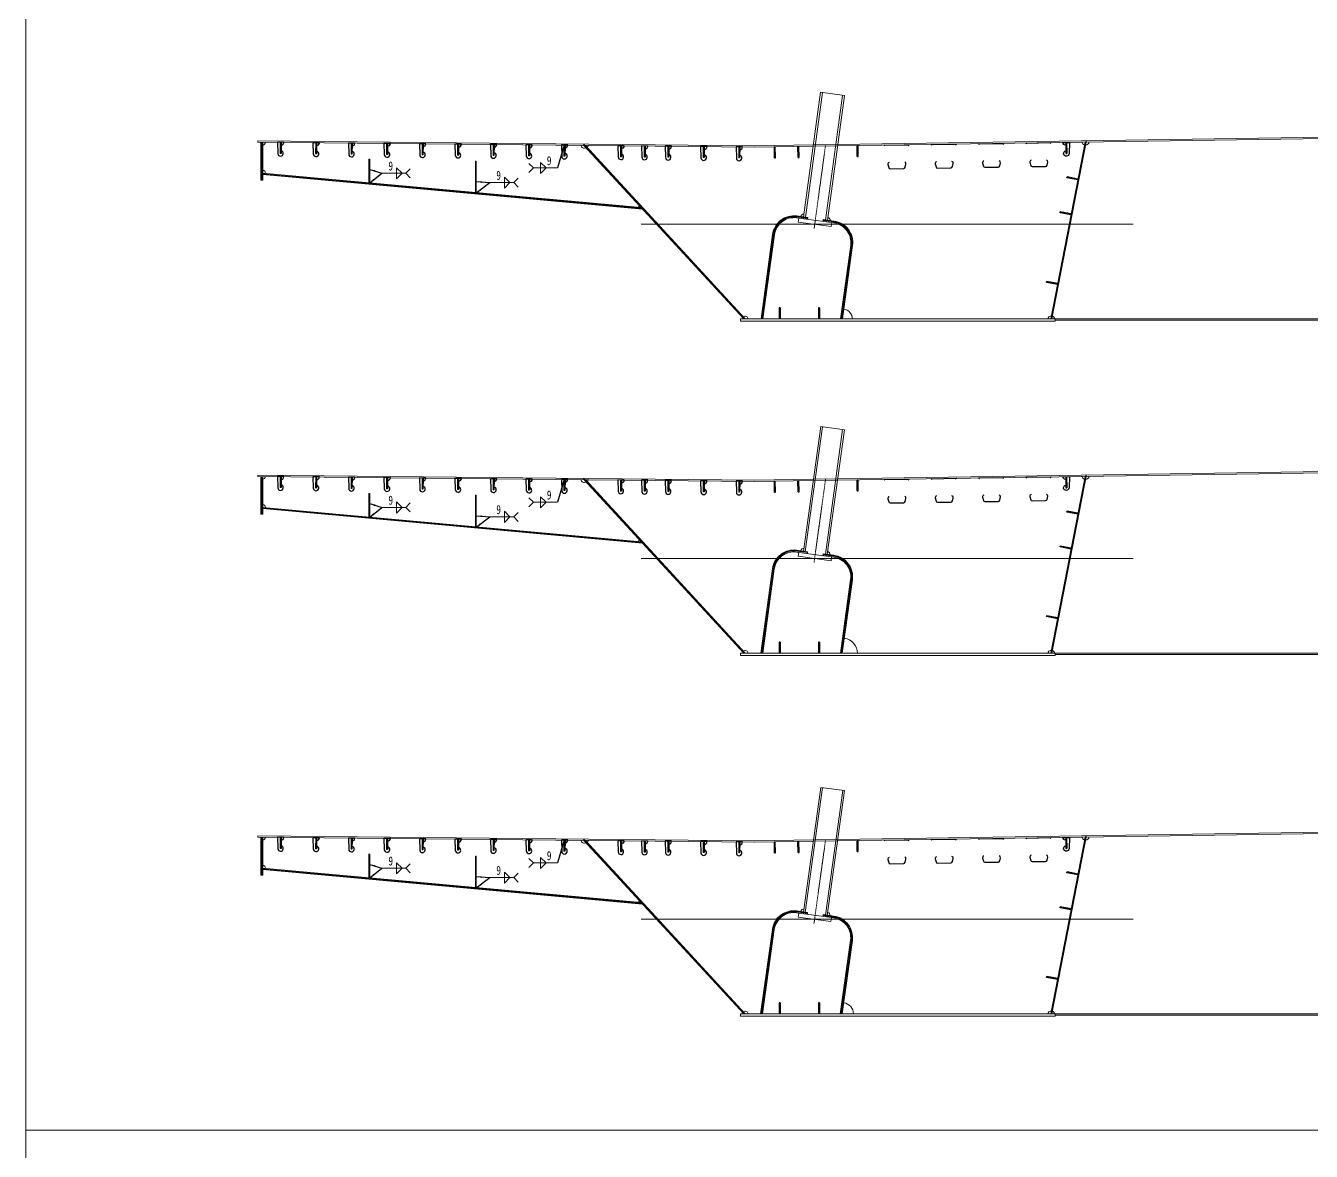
# Model space of a CAD drawing. Header units: millimetres. Extents: x 44597 to 300567, y -113054 to 73044.
# Drawn here: x 117247 to 133548, y 25829 to 40097 of the extents above; entities that cross this region are included whole.
import ezdxf
from ezdxf.enums import TextEntityAlignment as Align

# ---------------------------------------------------------------- set-up
doc = ezdxf.new("R2010")
doc.units = ezdxf.units.MM
doc.linetypes.add('CENTER2', pattern=[28.575, 19.05, -3.175, 3.175, -3.175])
doc.layers.get('Defpoints').update_dxf_attribs({"color": 8})
for name, color, linetype, lineweight in [('Dim', 4, 'Continuous', 15), ('中心线', 2, 'CENTER2', 15), ('细实线', 4, 'Continuous', 15), ('钢板粗线', 1, 'Continuous', 25), ('钢板细线', 6, 'Continuous', 15)]:
    doc.layers.add(name, color=color, linetype=linetype, lineweight=lineweight)
doc.layers.add('Text', color=4, linetype='Continuous')
doc.styles.add('111', font='', dxfattribs={"width": 0.7})
doc.styles.add('SMEDI', font='', dxfattribs={"width": 0.75})
doc.styles.get("Standard").update_dxf_attribs({"font": ''})
doc.styles.get('111').set_extended_font_data('仿宋_GB2312')
doc.styles.get('SMEDI').set_extended_font_data('仿宋_GB2312')
doc.styles.get('Standard').set_extended_font_data('仿宋_GB2312')
doc.dimstyles.new('200', dxfattribs={"dimscale": 0, "dimtxt": 2.5, "dimasz": 1, "dimexe": 1, "dimexo": 1, "dimgap": 0.6, "dimtad": 1, "dimdec": 0, "dimdsep": 46, "dimtxsty": '111', "dimblk": 'OBLIQUE', "dimcen": 0, "dimclrd": 4, "dimclre": 4, "dimclrt": 4, "dimadec": 1, "dimazin": 2, "dimtfac": 1, "dimtdec": 0, "dimtix": 1, "dimtmove": 2, "dimatfit": 3, "dimfxl": 4, "dimfxlon": 1, "dimtolj": 1, "dimlwd": -1, "dimlwe": -1, "dimarcsym": 0})
doc.dimstyles.new('MSteel_1.0_1.0', dxfattribs={"dimtxt": 3, "dimasz": 1.2, "dimexe": 1, "dimexo": 1, "dimgap": 1, "dimtad": 3, "dimtoh": 1, "dimdec": 0, "dimzin": 0, "dimdsep": 46, "dimtxsty": 'Standard', "dimblk": 'ARCHTICK', "dimcen": 0.09, "dimclrd": 3, "dimclre": 3, "dimadec": 0, "dimazin": 0, "dimtfac": 1, "dimtdec": 4, "dimtofl": 0, "dimtmove": 0, "dimatfit": 3, "dimfxl": 1, "dimtolj": 1, "dimtzin": 0, "dimarcsym": 0})

# ---------------------------------------------------------------- blocks, each defined once
blk = doc.blocks.new('U型肋1')
at = {"layer": 'Defpoints'}
blk.add_line((-160, 0), (160, 0), dxfattribs=at)
at = {"layer": '钢板粗线', "color": 6}
for p, q in [((148, -10), (160, 0)), ((-148, -10), (-160, 0))]:
    blk.add_line(p, q, dxfattribs=at)
blk.add_lwpolyline([(-99, -220, 0.414266), (-114, -245), (-104, -285, 0.348876), (-85, -300), (85, -300, 0.348876), (104, -285), (114, -245, 0.414091), (99, -220, 0.414091)], format="xyb", dxfattribs=at)
blk = doc.blocks.new('12-140加劲 有过焊孔')
at = {"layer": 'Defpoints'}
blk.add_line((0, 0), (0, 140), dxfattribs=at)
at = {"layer": '钢板粗线', "color": 7}
for p, q in [((-6, 0), (-6, 140)), ((-6, 140), (6, 140)), ((6, 0), (6, 140)), ((41, 0), (35, 141)), ((-41, 0), (41, 0))]:
    blk.add_line(p, q, dxfattribs=at)
for centre, start, end in [((0, 140), 2.441, 260.1291), ((-6, 0), 90, 180)]:
    blk.add_arc(centre, 35, start, end, dxfattribs=at)
blk = doc.blocks.new('14-160加劲 无过焊孔')
at = {"layer": 'Defpoints'}
blk.add_line((38609, 32077), (38609, 32217), dxfattribs=at)
at = {"layer": '钢板粗线', "color": 7}
for p, q in [((38603, 32077), (38603, 32217)), ((38603, 32217), (38615, 32217)), ((38615, 32077), (38615, 32217)), ((38603, 32077), (38615, 32077))]:
    blk.add_line(p, q, dxfattribs=at)
blk = doc.blocks.new('_ArchTick')
at = {"color": 0, "linetype": 'ByBlock', "const_width": 0.15}
blk.add_lwpolyline([(-0.5, -0.5), (0.5, 0.5)], dxfattribs=at)
blk = doc.blocks.new('角焊缝1')
at = {"layer": 'Dim'}
blk.add_line((-3101.17, 370.22), (-3106.48, 370.22), dxfattribs=at)
blk.add_lwpolyline([(-3107.48, 369.22), (-3106.48, 370.22), (-3107.48, 371.22)], dxfattribs=at)
blk.add_lwpolyline([(-3104.91, 371.45), (-3104.91, 368.99), (-3103.68, 370.22)], close=True, dxfattribs=at)
blk = doc.blocks.new('角焊缝2')
at = {"layer": 'Dim'}
blk.add_line((-3138.01, 370.22), (-3132.7, 370.22), dxfattribs=at)
blk.add_lwpolyline([(-3134.75, 371.45), (-3134.75, 368.99), (-3133.52, 370.22)], close=True, dxfattribs=at)
blk.add_lwpolyline([(-3131.7, 369.22), (-3132.7, 370.22), (-3131.7, 371.22)], dxfattribs=at)
blk = doc.blocks.new('12-140加劲 无过焊孔')
at = {"layer": 'Defpoints'}
blk.add_line((38947, 32077), (38947, 32217), dxfattribs=at)
at = {"layer": '钢板粗线', "color": 7}
for p, q in [((38941, 32077), (38941, 32217)), ((38941, 32217), (38953, 32217)), ((38953, 32077), (38953, 32217)), ((38941, 32077), (38953, 32077))]:
    blk.add_line(p, q, dxfattribs=at)
blk = doc.blocks.new('_Oblique')
at = {"color": 0, "linetype": 'ByBlock', "lineweight": -2}
blk.add_line((-0.5, -0.5), (0.5, 0.5), dxfattribs=at)
blk = doc.blocks.new('*D617')
at = {"layer": 'Defpoints', "color": 0, "transparency": 16777216}
for p in [(127732, 37313), (126311, 36380), (127604, 36380), (127712, 36444), (130301, 36380)]:
    blk.add_point(p, dxfattribs=at)
at = {"layer": '细实线', "color": 4, "transparency": 16777216}
blk.add_arc((127604, 36380), 125, 0, 82.2184, dxfattribs=at)
for p, rotation in [((127621, 36504), 172.2183600000006), ((127729, 36380), 270)]:
    blk.add_blockref('_Oblique', p, dxfattribs=dict(at, rotation=rotation))
at = {"layer": '细实线', "color": 4, "transparency": 16777216, "insert": (127700, 36463), "char_height": 2.5, "attachment_point": 5, "rotation": 311.1092, "style": '111'}
blk.add_mtext('\\A1;82.2%%d', dxfattribs=at)
blk = doc.blocks.new('*D618')
at = {"layer": 'Defpoints', "color": 0, "transparency": 16777216}
for p in [(127730, 33075), (126311, 32143), (127601, 32143), (127767, 32238), (130301, 32143)]:
    blk.add_point(p, dxfattribs=at)
at = {"layer": '细实线', "color": 4, "transparency": 16777216}
blk.add_arc((127601, 32143), 191, 0, 82.1287, dxfattribs=at)
for p, rotation in [((127627, 32333), 172.128730000003), ((127792, 32143), 270)]:
    blk.add_blockref('_Oblique', p, dxfattribs=dict(at, rotation=rotation))
at = {"layer": '细实线', "color": 4, "transparency": 16777216, "insert": (127747, 32270), "char_height": 2.5, "attachment_point": 5, "rotation": 311.0644, "style": '111'}
blk.add_mtext('\\A1;82.1%%d', dxfattribs=at)
blk = doc.blocks.new('*D619')
at = {"layer": 'Defpoints', "color": 0, "transparency": 16777216}
for p in [(127729, 28501), (126311, 27570), (127600, 27570), (127713, 27657), (130301, 27570)]:
    blk.add_point(p, dxfattribs=at)
at = {"layer": '细实线', "color": 4, "transparency": 16777216}
blk.add_arc((127600, 27570), 143, 0, 82.1005, dxfattribs=at)
for p, rotation in [((127620, 27711), 172.1005199999969), ((127743, 27570), 270)]:
    blk.add_blockref('_Oblique', p, dxfattribs=dict(at, rotation=rotation))
at = {"layer": '细实线', "color": 4, "transparency": 16777216, "insert": (127709, 27665), "char_height": 2.5, "attachment_point": 5, "rotation": 311.0503, "style": '111'}
blk.add_mtext('\\A1;82.1%%d', dxfattribs=at)

msp = doc.modelspace()

# ---------------------------------------------------------------- linework, layer by layer
at = {"layer": 'Defpoints'}
for p, q in [((130689.9, 38637.6), (130251.1, 36380.1)), ((120239.9, 38621.2), (120239.9, 38141.2)), ((124319.6, 38596.3), (126361.1, 36380.1)), ((121604.6, 38105.3), (121604.6, 38405.3)), ((122954.6, 37982.3), (122954.6, 38382.3)), ((120239.9, 38221.6), (125059.7, 37782.6)), ((126729.2, 37449.7), (126583, 36380.1)), ((127720, 37314.3), (127592.3, 36380.1)), ((130689.9, 34400.5), (130251.1, 32143)), ((120239.9, 34384.1), (120239.9, 33904.1)), ((124319.6, 34359.3), (126361.1, 32143)), ((121604.6, 33868.2), (121604.6, 34168.2)), ((122954.6, 33745.3), (122954.6, 34145.3)), ((120239.9, 33984.5), (125059.7, 33545.5)), ((126727.4, 33213.4), (126579.4, 32143)), ((127717.9, 33076.5), (127588.9, 32143)), ((120239.9, 29811.1), (120239.9, 29331.1)), ((124319.6, 29786.2), (126361.1, 27570)), ((130689.9, 29827.5), (130251.1, 27570)), ((121604.6, 29295.2), (121604.6, 29595.2)), ((122954.6, 29172.2), (122954.6, 29572.2)), ((120239.9, 29411.4), (125059.7, 28972.4)), ((126726.8, 28640.6), (126578.2, 27570)), ((127717.3, 28503.1), (127587.8, 27570))]:
    msp.add_line(p, q, dxfattribs=at)
for points in [[(127161.9, 37654.9), (127024.2, 37673.8, 0.4142136), (126729.2, 37449.7)], [(127720, 37314.3, 0.4142136), (127495.8, 37609.3), (127358.1, 37628.1)], [(127160.5, 33418), (127022.8, 33437.1, 0.4142136), (126727.4, 33213.4)], [(127717.9, 33076.5, 0.4142136), (127494.3, 33371.9), (127356.6, 33390.9)], [(127160, 28845), (127022.3, 28864.1, 0.4142136), (126726.8, 28640.6)], [(127717.3, 28503.1, 0.4142136), (127493.8, 28798.7), (127356.1, 28817.8)]]:
    msp.add_lwpolyline(points, format="xyb", dxfattribs=at)
at = {"layer": 'Dim', "color": 8}
for p, q in [((127541.4, 38574.4), (127233.1, 38569.8)), ((127235.2, 38585.8), (127543.5, 38590.4)), ((127541.4, 34337.3), (127233.1, 34332.7)), ((127235.2, 34348.7), (127543.5, 34353.4)), ((127541.4, 29764.2), (127233.1, 29759.6)), ((127235.2, 29775.6), (127543.5, 29780.3))]:
    msp.add_line(p, q, dxfattribs=at)
at = {"layer": '中心线', "ltscale": 0.6}
for p, q in [((127244.6, 37528.3), (127389.4, 38588.1)), ((127242.9, 33291.4), (127389.4, 34351)), ((127242.4, 28718.4), (127389.4, 29778))]:
    msp.add_line(p, q, dxfattribs=at)
at = {"layer": '细实线'}
for points in [[(117246.8, 48265.2), (143766.2, 48265.2), (143766.2, 26098.2), (117246.8, 26098.2)], [(117246.8, 26098.2), (143766.2, 26098.2), (143766.2, -373), (117246.8, -373)]]:
    msp.add_lwpolyline(points, close=True, dxfattribs=at)
at = {"layer": '钢板细线'}
for p, q in [((127110.1, 37670.9), (127326.3, 39252.8)), ((127133.9, 37667.6), (127350.1, 39249.5)), ((127628.5, 39211.5), (127326.3, 39252.8)), ((127388.5, 37632.8), (127604.7, 39214.7)), ((127412.3, 37629.6), (127628.5, 39211.5)), ((120189.9, 38621.7), (120189.9, 38637.7)), ((120227.9, 38621.3), (120227.9, 38141.2)), ((120251.9, 38621.1), (120251.9, 38141.2)), ((124324.9, 38580.3), (126351.6, 36380.1)), ((124344.1, 38580.1), (126370.6, 36380.1)), ((130679.6, 38621.5), (130243.9, 36380.1)), ((130693.9, 38621.7), (130258.2, 36380.1)), ((121598.6, 38105.9), (121598.6, 38405.3)), ((121598.6, 38405.3), (121610.6, 38405.3)), ((121610.6, 38104.8), (121610.6, 38405.3)), ((122948.6, 37982.9), (122948.6, 38382.3)), ((122948.6, 38382.3), (122960.6, 38382.3)), ((122960.6, 37981.8), (122960.6, 38382.3)), ((120251.9, 38228.5), (125051.7, 37791.3)), ((120251.9, 38212.5), (125067.8, 37773.8)), ((120227.9, 38141.2), (120251.9, 38141.2)), ((127022.6, 37661.9), (127494.2, 37597.4)), ((127043.6, 37608.5), (127050.3, 37658.1)), ((127160.3, 37643.1), (127163.6, 37666.8)), ((127459.7, 37551.7), (127043.6, 37608.5)), ((127356.5, 37616.2), (127359.7, 37640)), ((127459.7, 37551.7), (127466.5, 37601.2)), ((126717.3, 37451.3), (126570.9, 36380.1)), ((126741.1, 37448), (126595.1, 36380.1)), ((127708.1, 37315.9), (127580.2, 36380.1)), ((127731.8, 37312.6), (127604.4, 36380.1)), ((130301.1, 36380.1), (126311.1, 36380.1)), ((126311.1, 36380.1), (126311.1, 36352.1)), ((130301.1, 36352.1), (126311.1, 36352.1)), ((130301.1, 36380.1), (130301.1, 36352.1)), ((130301.1, 36380.1), (140189.9, 36380.1)), ((130301.1, 36364.1), (140189.9, 36364.1)), ((127108.7, 33434.2), (127327.3, 35015.8)), ((127132.5, 33430.9), (127351.1, 35012.5)), ((127629.5, 34974), (127327.3, 35015.8)), ((127387, 33395.7), (127605.7, 34977.3)), ((127410.8, 33392.5), (127629.5, 34974)), ((120189.9, 34384.6), (120189.9, 34400.6)), ((120227.9, 34384.3), (120227.9, 33904.1)), ((120251.9, 34384), (120251.9, 33904.1)), ((124324.9, 34343.2), (126351.6, 32143)), ((124344.1, 34343), (126370.6, 32143)), ((130679.6, 34384.4), (130243.9, 32143)), ((130693.9, 34384.6), (130258.2, 32143)), ((121598.6, 33868.8), (121598.6, 34168.2)), ((121598.6, 34168.2), (121610.6, 34168.2)), ((121610.6, 33867.7), (121610.6, 34168.2)), ((122948.6, 33745.8), (122948.6, 34145.3)), ((122948.6, 34145.3), (122960.6, 34145.3)), ((122960.6, 33744.7), (122960.6, 34145.3)), ((120251.9, 33991.5), (125051.7, 33554.3)), ((120251.9, 33975.4), (125067.8, 33536.7)), ((120227.9, 33904.1), (120251.9, 33904.1)), ((127021.1, 33425.2), (127492.6, 33360)), ((127042, 33371.8), (127048.9, 33421.3)), ((127158.8, 33406.1), (127162.1, 33429.9)), ((127458.1, 33314.3), (127042, 33371.8)), ((127354.9, 33379), (127358.2, 33402.8)), ((127458.1, 33314.3), (127464.9, 33363.8)), ((126715.5, 33215), (126567.3, 32143)), ((126739.2, 33211.8), (126591.5, 32143)), ((127706, 33078.1), (127576.8, 32143)), ((127729.8, 33074.8), (127601, 32143)), ((130301.1, 32143), (126311.1, 32143)), ((126311.1, 32143), (126311.1, 32115)), ((130301.1, 32115), (126311.1, 32115)), ((130301.1, 32143), (130301.1, 32115)), ((130301.1, 32143), (140189.9, 32143)), ((130301.1, 32127), (140189.9, 32127)), ((127108.2, 28861.3), (127327.7, 30442.7)), ((127132, 28858), (127351.4, 30439.5)), ((127629.8, 30400.8), (127327.7, 30442.7)), ((127386.6, 28822.7), (127606, 30404.1)), ((127410.3, 28819.4), (127629.8, 30400.8)), ((120189.9, 29811.6), (120189.9, 29827.6)), ((120227.9, 29811.2), (120227.9, 29331.1)), ((120251.9, 29810.9), (120251.9, 29331.1)), ((124324.9, 29770.1), (126351.6, 27570)), ((124344.1, 29770), (126370.6, 27570)), ((130679.6, 29811.3), (130243.9, 27570)), ((130693.9, 29811.5), (130258.2, 27570)), ((121598.6, 29295.7), (121598.6, 29595.2)), ((121598.6, 29595.2), (121610.6, 29595.2)), ((121610.6, 29294.6), (121610.6, 29595.2)), ((122948.6, 29172.7), (122948.6, 29572.2)), ((122948.6, 29572.2), (122960.6, 29572.2)), ((122960.6, 29171.6), (122960.6, 29572.2)), ((120251.9, 29418.4), (125051.7, 28981.2)), ((120251.9, 29402.3), (125067.8, 28963.6)), ((120227.9, 29331.1), (120251.9, 29331.1)), ((127158.3, 28833.1), (127161.6, 28856.9)), ((127020.7, 28852.2), (127492.1, 28786.8)), ((127041.5, 28798.8), (127048.4, 28848.4)), ((127457.5, 28741.1), (127041.5, 28798.8)), ((127354.5, 28805.9), (127357.8, 28829.7)), ((127457.5, 28741.1), (127464.4, 28790.6)), ((126714.9, 28642.2), (126566.1, 27570)), ((126738.7, 28638.9), (126590.3, 27570)), ((127705.4, 28504.8), (127575.7, 27570)), ((127729.2, 28501.5), (127599.9, 27570)), ((130301.1, 27570), (126311.1, 27570)), ((126311.1, 27570), (126311.1, 27542)), ((130301.1, 27570), (130301.1, 27542)), ((130301.1, 27570), (140189.9, 27570)), ((130301.1, 27554), (140189.9, 27554)), ((130301.1, 27542), (126311.1, 27542))]:
    msp.add_line(p, q, dxfattribs=at)
at = {"layer": '钢板细线', "color": 2}
for p, q in [((131290.6, 37580.1), (125050, 37580.1)), ((131290.6, 33343), (125050, 33343)), ((131290.6, 28770), (125050, 28770))]:
    msp.add_line(p, q, dxfattribs=at)
at = {"layer": '钢板细线'}
for points in [[(120189.9, 38637.7), (126489.9, 38574.6), (127235.2, 38585.8)], [(127541.4, 38574.4), (140189.9, 38764.1)], [(127543.5, 38590.4), (140189.7, 38780.1)], [(120189.9, 38621.7), (126489.9, 38558.6), (127233.1, 38569.8)], [(127025.8, 37685.7), (127163.6, 37666.8)], [(127359.7, 37640), (127497.5, 37621.2)], [(120189.9, 34400.6), (126489.9, 34337.5), (127235.2, 34348.7)], [(127541.4, 34337.3), (140189.9, 34527)], [(127543.5, 34353.4), (140189.7, 34543)], [(120189.9, 34384.6), (126489.9, 34321.5), (127233.1, 34332.7)], [(127024.4, 33448.9), (127162.1, 33429.9)], [(127358.2, 33402.8), (127495.9, 33383.8)], [(127541.4, 29764.2), (140189.9, 29954)], [(127543.5, 29780.3), (140189.7, 29970)], [(120189.9, 29827.6), (126489.9, 29764.5), (127235.2, 29775.6)], [(120189.9, 29811.6), (126489.9, 29748.5), (127233.1, 29759.6)], [(127024, 28876), (127161.6, 28856.9)], [(127357.8, 28829.7), (127495.4, 28810.6)]]:
    msp.add_lwpolyline(points, dxfattribs=at)
for points in [[(127025.8, 37685.7, 0.4142136), (126717.3, 37451.3)], [(127022.6, 37661.9, 0.4142136), (126741.1, 37448)], [(127708.1, 37315.9, 0.4142136), (127494.2, 37597.4)], [(127731.8, 37312.6, 0.4142136), (127497.5, 37621.2)], [(127024.4, 33448.9, 0.4142136), (126715.5, 33215)], [(127021.1, 33425.2, 0.4142136), (126739.2, 33211.8)], [(127706, 33078.1, 0.4142136), (127492.6, 33360)], [(127729.8, 33074.8, 0.4142136), (127495.9, 33383.8)], [(127024, 28876, 0.4142136), (126714.9, 28642.2)], [(127020.7, 28852.2, 0.4142136), (126738.7, 28638.9)], [(127705.4, 28504.8, 0.4142136), (127492.1, 28786.8)], [(127729.2, 28501.5, 0.4142136), (127495.4, 28810.6)]]:
    msp.add_lwpolyline(points, format="xyb", dxfattribs=at)
for centre, start, end in [((120251.9, 38621.1), 270, 359.42629), ((124324.9, 38580.3), 179.42629, 312.30941), ((124344.1, 38580.1), 312.30941, 359.42629), ((130679.6, 38621.5), 180.86234, 259), ((130693.9, 38621.7), 259, 0.85937), ((120251.9, 38228.5), 354.79552, 90), ((125051.7, 37791.3), 132.64892, 174.83592), ((127110.6, 37674.1), 82.21836, 172.21836), ((127412.8, 37632.8), 352.21836, 82.21836), ((126370.6, 36380.1), 0, 132.58631), ((130243.9, 36380.1), 79, 180), ((130258.2, 36380.1), 0, 79), ((120251.9, 34384), 270, 359.42629), ((124324.9, 34343.2), 179.42629, 312.30941), ((124344.1, 34343), 312.30941, 359.42629), ((130679.6, 34384.4), 180.86234, 259), ((130693.9, 34384.6), 259, 0.85937), ((120251.9, 33991.5), 354.79552, 90), ((125051.7, 33554.2), 132.64892, 174.83592), ((127109.1, 33437.2), 82.12873, 172.12873), ((127411.2, 33395.5), 352.12873, 82.12873), ((126370.6, 32143), 0, 132.58631), ((130243.9, 32143), 79, 180), ((130258.2, 32143), 0, 79), ((120251.9, 29810.9), 270, 359.42629), ((124324.9, 29770.1), 179.42629, 312.30941), ((124344.1, 29770), 312.30941, 359.42629), ((130679.6, 29811.3), 180.86234, 259), ((130693.9, 29811.5), 259, 0.85937), ((120251.9, 29418.4), 354.79552, 90), ((125051.7, 28981.2), 132.64892, 174.83592), ((127108.6, 28864.2), 82.10052, 172.10052), ((127410.7, 28822.3), 352.10052, 82.10052), ((126370.6, 27570), 0, 132.58631), ((130243.9, 27570), 79, 180), ((130258.2, 27570), 0, 79)]:
    msp.add_arc(centre, 35, start, end, dxfattribs=at)

# ---------------------------------------------------------------- block references
at = {"layer": '细实线'}
for name, p, rotation in [('12-140加劲 有过焊孔', (120479.6, 38618.8), 179.4262908401), ('12-140加劲 有过焊孔', (120929.6, 38614.3), 179.4262908401), ('12-140加劲 有过焊孔', (121379.6, 38609.8), 179.4262908401), ('12-140加劲 有过焊孔', (121829.6, 38605.3), 179.4262908401), ('12-140加劲 有过焊孔', (122279.6, 38600.8), 179.4262908401), ('12-140加劲 有过焊孔', (122729.6, 38596.3), 179.4262908401), ('12-140加劲 有过焊孔', (123179.6, 38591.8), 179.4262908401), ('12-140加劲 有过焊孔', (123629.6, 38587.2), 179.4262908401), ('12-140加劲 有过焊孔', (124079.6, 38582.7), 179.4262908401), ('12-140加劲 有过焊孔', (124795.1, 38575.6), 179.4262908401), ('12-140加劲 有过焊孔', (125095.1, 38572.6), 179.4262908401), ('12-140加劲 有过焊孔', (125395.1, 38569.6), 179.4262908401), ('12-140加劲 有过焊孔', (125845.1, 38565.1), 179.4262908401), ('12-140加劲 有过焊孔', (126295.1, 38560.6), 179.4262908401), ('12-140加劲 无过焊孔', (88286.1, 5765.3), 0.8593722439355104), ('12-140加劲 无过焊孔', (88586.1, 5769.8), 0.8593722439355104), ('12-140加劲 无过焊孔', (89336.1, 5781), 0.8593722439355104), ('12-140加劲 有过焊孔', (120479.6, 34381.7), 179.4262908401), ('12-140加劲 有过焊孔', (120929.6, 34377.2), 179.4262908401), ('12-140加劲 有过焊孔', (121379.6, 34372.7), 179.4262908401), ('12-140加劲 有过焊孔', (121829.6, 34368.2), 179.4262908401), ('12-140加劲 有过焊孔', (122279.6, 34363.7), 179.4262908401), ('12-140加劲 有过焊孔', (122729.6, 34359.2), 179.4262908401), ('12-140加劲 有过焊孔', (123179.6, 34354.7), 179.4262908401), ('12-140加劲 有过焊孔', (123629.6, 34350.2), 179.4262908401), ('12-140加劲 有过焊孔', (124079.6, 34345.7), 179.4262908401), ('12-140加劲 有过焊孔', (124795.1, 34338.5), 179.4262908401), ('12-140加劲 有过焊孔', (125095.1, 34335.5), 179.4262908401), ('12-140加劲 有过焊孔', (125395.1, 34332.5), 179.4262908401), ('12-140加劲 有过焊孔', (125845.1, 34328), 179.4262908401), ('12-140加劲 有过焊孔', (126295.1, 34323.5), 179.4262908401), ('12-140加劲 无过焊孔', (88286.1, 1528.2), 0.8593722439355104), ('12-140加劲 无过焊孔', (88586.1, 1532.7), 0.8593722439355104), ('12-140加劲 无过焊孔', (89336.1, 1544), 0.8593722439355104), ('12-140加劲 有过焊孔', (120479.6, 29808.6), 179.4262908401), ('12-140加劲 有过焊孔', (120929.6, 29804.1), 179.4262908401), ('12-140加劲 有过焊孔', (121379.6, 29799.6), 179.4262908401), ('12-140加劲 有过焊孔', (121829.6, 29795.1), 179.4262908401), ('12-140加劲 有过焊孔', (122279.6, 29790.6), 179.4262908401), ('12-140加劲 有过焊孔', (122729.6, 29786.1), 179.4262908401), ('12-140加劲 有过焊孔', (123179.6, 29781.6), 179.4262908401), ('12-140加劲 有过焊孔', (123629.6, 29777.1), 179.4262908401), ('12-140加劲 有过焊孔', (124079.6, 29772.6), 179.4262908401), ('12-140加劲 有过焊孔', (124795.1, 29765.4), 179.4262908401), ('12-140加劲 有过焊孔', (125095.1, 29762.4), 179.4262908401), ('12-140加劲 有过焊孔', (125395.1, 29759.4), 179.4262908401), ('12-140加劲 有过焊孔', (125845.1, 29754.9), 179.4262908401), ('12-140加劲 有过焊孔', (126295.1, 29750.4), 179.4262908401), ('12-140加劲 无过焊孔', (88286.1, -3044.9), 0.8593722439355104), ('12-140加劲 无过焊孔', (88586.1, -3040.4), 0.8593722439355104), ('12-140加劲 无过焊孔', (89336.1, -3029.1), 0.8593722439355104)]:
    msp.add_blockref(name, p, dxfattribs=dict(at, rotation=rotation))
at = {"layer": '细实线', "color": 8, "xscale": 57.1428571428572, "yscale": 57.1428571428572, "zscale": 57.1428571428572}
for name, p in [('角焊缝1', (301198.4, 17138.6)), ('角焊缝2', (301077.5, 17072)), ('角焊缝2', (302445.7, 16953)), ('角焊缝1', (301198.4, 12901.6)), ('角焊缝2', (301077.5, 12834.9)), ('角焊缝2', (302445.7, 12715.9)), ('角焊缝1', (301198.4, 8328.5)), ('角焊缝2', (301077.5, 8261.8)), ('角焊缝2', (302445.7, 8142.8))]:
    msp.add_blockref(name, p, dxfattribs=at)
at = {"layer": '钢板细线'}
for name, p, rotation in [('U型肋1', (128290, 38585.6), 0.8593722436391068), ('U型肋1', (128889.9, 38594.6), 0.8593722436391068), ('U型肋1', (129489.9, 38603.6), 0.8593722436391068), ('U型肋1', (130089.9, 38612.6), 0.8593722436391068), ('14-160加劲 无过焊孔', (154708, -5872.1), 78.99999835263293), ('14-160加劲 无过焊孔', (154622.2, -6313.9), 78.99999835263293), ('14-160加劲 无过焊孔', (154450.4, -7197.3), 78.99999835263293), ('12-140加劲 无过焊孔', (165752.6, 68596.8), 180.000000000002), ('12-140加劲 无过焊孔', (166252.6, 68596.8), 180.000000000002), ('U型肋1', (128290, 34348.5), 0.8593722436391068), ('U型肋1', (128889.9, 34357.5), 0.8593722436391068), ('U型肋1', (129489.9, 34366.5), 0.8593722436391068), ('U型肋1', (130089.9, 34375.5), 0.8593722436391068), ('14-160加劲 无过焊孔', (154708, -10109.2), 78.99999835263293), ('14-160加劲 无过焊孔', (154622.2, -10550.9), 78.99999835263293), ('14-160加劲 无过焊孔', (154450.4, -11434.4), 78.99999835263293), ('12-140加劲 无过焊孔', (165752.6, 64359.8), 180.000000000002), ('12-140加劲 无过焊孔', (166252.6, 64359.8), 180.000000000002), ('U型肋1', (128290, 29775.5), 0.8593722436391068), ('U型肋1', (128889.9, 29784.5), 0.8593722436391068), ('U型肋1', (129489.9, 29793.5), 0.8593722436391068), ('U型肋1', (130089.9, 29802.5), 0.8593722436391068), ('14-160加劲 无过焊孔', (154708, -14682.3), 78.99999835263293), ('14-160加劲 无过焊孔', (154622.2, -15124), 78.99999835263293), ('14-160加劲 无过焊孔', (154450.4, -16007.5), 78.99999835263293), ('12-140加劲 无过焊孔', (165752.6, 59786.7), 180.000000000002), ('12-140加劲 无过焊孔', (166252.6, 59786.7), 180.000000000002)]:
    msp.add_blockref(name, p, dxfattribs=dict(at, rotation=rotation))
at = {"layer": '钢板细线', "xscale": -1, "rotation": 180.8593722436304}
for p in [(130439.9, 38617.9), (130439.9, 34380.8), (130439.9, 29807.7)]:
    msp.add_blockref('12-140加劲 有过焊孔', p, dxfattribs=at)

# ---------------------------------------------------------------- texts
at = {"layer": 'Text', "color": 8, "style": 'SMEDI', "width": 0.75}
for p in [(121846.2, 38319.6), (123854.8, 38386.2), (123214.3, 38200.6), (121846.2, 34082.5), (123854.8, 34149.2), (123214.3, 33963.5), (121846.2, 29509.4), (123854.8, 29576.1), (123214.3, 29390.4)]:
    msp.add_text('9', height=114.3, dxfattribs=at).set_placement(p, align=Align.MIDDLE_LEFT)

# ---------------------------------------------------------------- dimensions: what is measured, and where the dimension line sits
at = {"layer": '细实线'}
for base, line1, line2, picture, middle in [((127711.6, 36443.7), ((127731.8, 37312.6), (127604.4, 36380.1)), ((130301.1, 36380.1), (126311.1, 36380.1)), '*D617', (127699.7, 36463.2)), ((127766.8, 32238.5), ((127729.8, 33074.8), (127601, 32143)), ((130301.1, 32143), (126311.1, 32143)), '*D618', (127746.6, 32269.9)), ((127713, 27657.2), ((127729.2, 28501.5), (127599.9, 27570)), ((130301.1, 27570), (126311.1, 27570)), '*D619', (127708.9, 27664.9))]:
    dim = msp.add_angular_dim_2l(base=base, line1=line1, line2=line2, dimstyle='200', override={"dimscale": 1}, dxfattribs=at)
    dim.commit()
    dim.dimension.update_dxf_attribs({"geometry": picture, "text_midpoint": middle})

# ---------------------------------------------------------------- leaders
at = {"layer": 'Dim', "color": 8}
for points in [[(124073.6, 38582.8), (123988.4, 38294.2)], [(121609.4, 38104.9), (121762.7, 38227.6)], [(121610.6, 38275.7), (121762.7, 38227.6)], [(122960.6, 37977.1), (123130.9, 38108.6)], [(122961.3, 38120.8), (123130.9, 38108.6)], [(124073.6, 34345.7), (123988.4, 34057.2)], [(121609.4, 33867.8), (121762.7, 33990.5)], [(121610.6, 34038.6), (121762.7, 33990.5)], [(122960.6, 33740), (123130.9, 33871.5)], [(122961.3, 33883.7), (123130.9, 33871.5)], [(124073.6, 29772.7), (123988.4, 29484.1)], [(121609.4, 29294.7), (121762.7, 29417.5)], [(121610.6, 29465.5), (121762.7, 29417.5)], [(122960.6, 29167), (123130.9, 29298.5)], [(122961.3, 29310.7), (123130.9, 29298.5)]]:
    msp.add_leader(points, dimstyle='MSteel_1.0_1.0', override={"dimscale": 57.142857, "dimclrd": 8}, dxfattribs=at)

doc.saveas('drawing.dxf')
